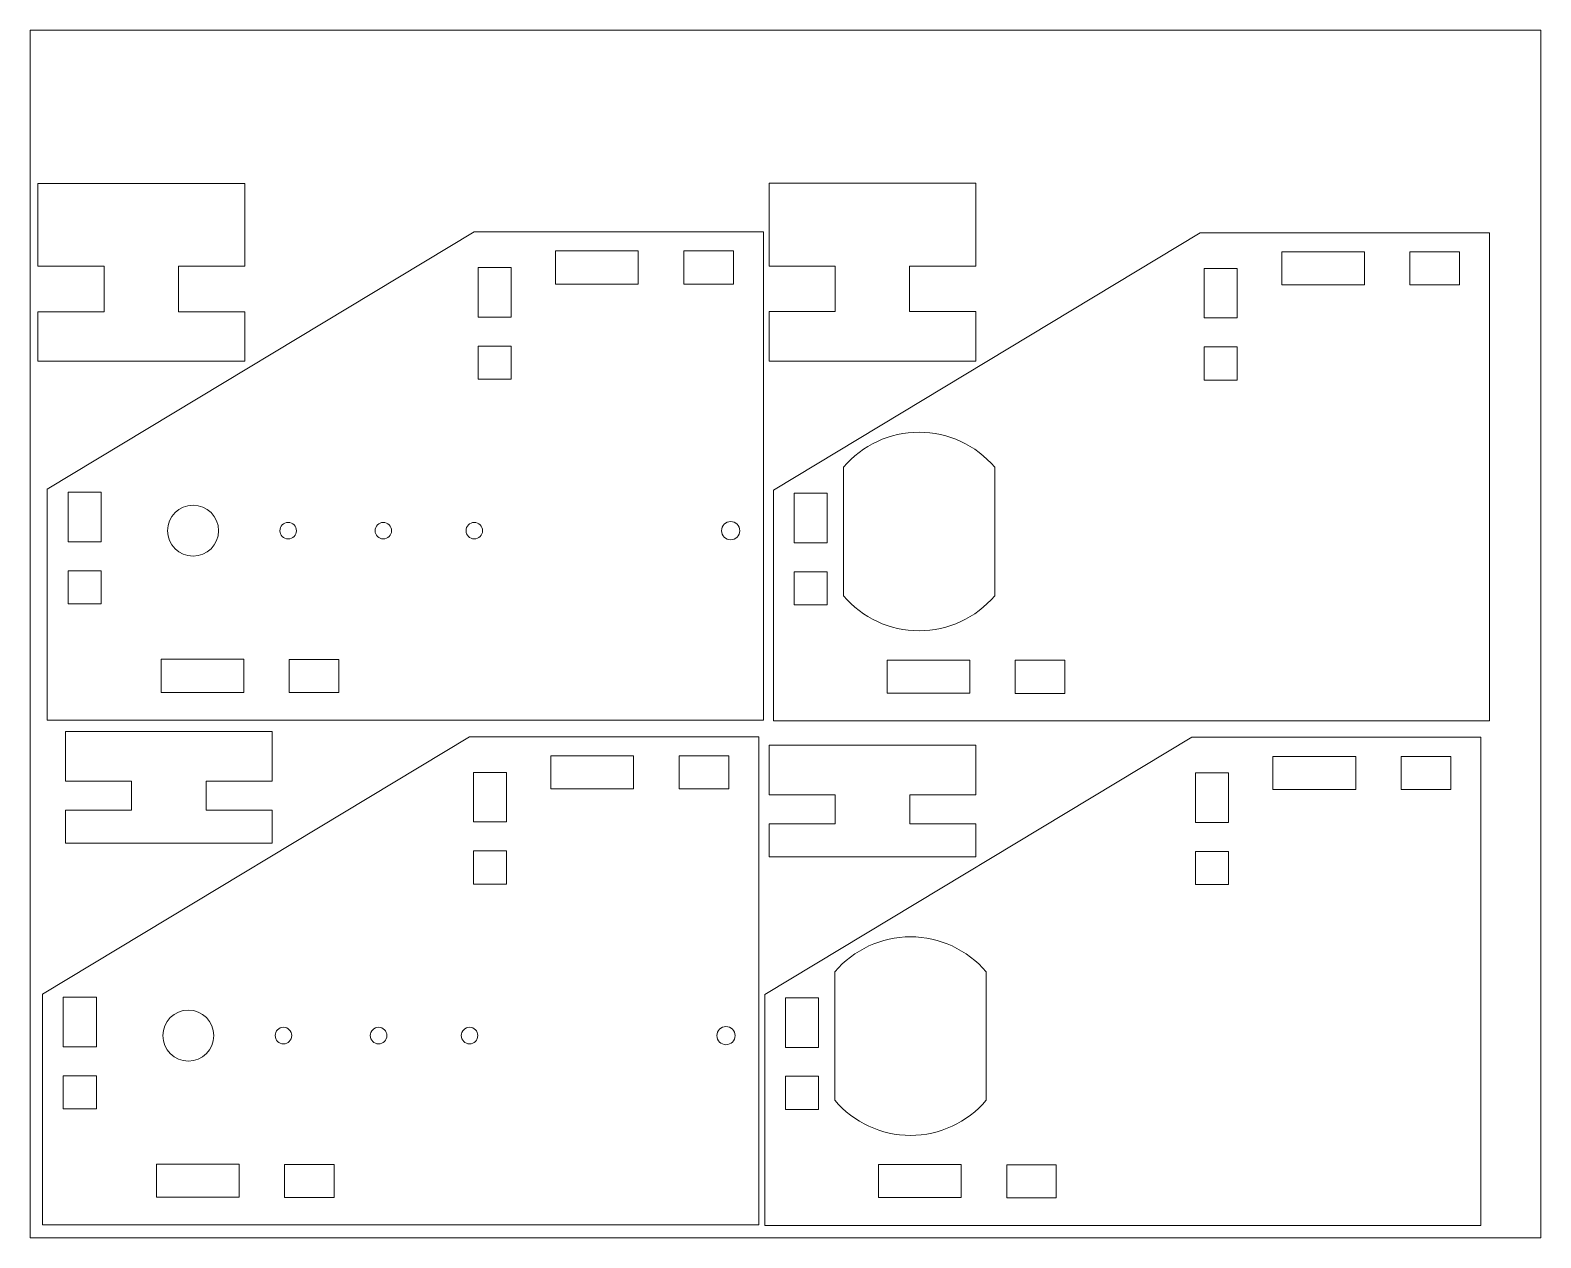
# Model space of a CAD drawing. Header units: millimetres. Extents: x 24 to 206, y 69 to 215.
import ezdxf

# ---------------------------------------------------------------- set-up
doc = ezdxf.new("R2010")
doc.units = ezdxf.units.MM

msp = doc.modelspace()

# ---------------------------------------------------------------- linework, layer by layer
at = {"color": 7, "linetype": 'Continuous', "lineweight": 0}
for p, q in [((206.2, 214.64), (23.56, 214.64)), ((23.56, 68.68), (23.56, 214.64)), ((206.2, 68.68), (206.2, 214.64)), ((206.2, 68.68), (23.56, 68.68))]:
    msp.add_line(p, q, dxfattribs=at)
at = {"color": 7, "linetype": 'Continuous', "lineweight": 15}
for p, q in [((49.49, 196.12), (24.49, 196.12)), ((24.49, 196.12), (24.49, 186.12)), ((49.49, 186.12), (49.49, 196.12)), ((137.89, 196.14), (112.89, 196.14)), ((112.89, 196.14), (112.89, 186.14)), ((137.89, 186.14), (137.89, 196.14)), ((77.25, 190.26), (25.63, 159.16)), ((112.22, 190.26), (77.25, 190.26)), ((112.22, 131.26), (112.22, 190.26)), ((165.03, 190.16), (113.41, 159.06)), ((200, 190.16), (165.03, 190.16)), ((200, 131.16), (200, 190.16)), ((97.08, 187.96), (87.08, 187.96)), ((87.08, 187.96), (87.08, 183.96)), ((97.08, 183.96), (97.08, 187.96)), ((108.58, 187.96), (102.58, 187.96)), ((102.58, 187.96), (102.58, 183.96)), ((108.58, 183.96), (108.58, 187.96)), ((184.87, 187.86), (174.87, 187.86)), ((174.87, 187.86), (174.87, 183.86)), ((184.87, 183.86), (184.87, 187.86)), ((196.37, 187.86), (190.37, 187.86)), ((190.37, 187.86), (190.37, 183.86)), ((196.37, 183.86), (196.37, 187.86)), ((24.49, 186.12), (32.49, 186.12)), ((32.49, 186.12), (32.49, 180.62)), ((41.49, 186.12), (49.49, 186.12)), ((41.49, 180.62), (41.49, 186.12)), ((81.72, 185.97), (77.72, 185.97)), ((77.72, 185.97), (77.72, 179.97)), ((81.72, 179.97), (81.72, 185.97)), ((112.89, 186.14), (120.89, 186.14)), ((120.89, 186.14), (120.89, 180.64)), ((129.89, 186.14), (137.89, 186.14)), ((129.89, 180.64), (129.89, 186.14)), ((169.5, 185.86), (165.5, 185.86)), ((165.5, 185.86), (165.5, 179.86)), ((169.5, 179.86), (169.5, 185.86)), ((87.08, 183.96), (97.08, 183.96)), ((102.58, 183.96), (108.58, 183.96)), ((174.87, 183.86), (184.87, 183.86)), ((190.37, 183.86), (196.37, 183.86)), ((24.49, 180.62), (24.49, 174.62)), ((32.49, 180.62), (24.49, 180.62)), ((49.49, 180.62), (41.49, 180.62)), ((49.49, 174.62), (49.49, 180.62)), ((77.72, 179.97), (81.72, 179.97)), ((112.89, 180.64), (112.89, 174.64)), ((120.89, 180.64), (112.89, 180.64)), ((137.89, 180.64), (129.89, 180.64)), ((137.89, 174.64), (137.89, 180.64)), ((165.5, 179.86), (169.5, 179.86)), ((81.72, 176.47), (77.72, 176.47)), ((77.72, 176.47), (77.72, 172.47)), ((81.72, 172.47), (81.72, 176.47)), ((169.5, 176.36), (165.5, 176.36)), ((165.5, 176.36), (165.5, 172.36)), ((169.5, 172.36), (169.5, 176.36)), ((24.49, 174.62), (49.49, 174.62)), ((112.89, 174.64), (137.89, 174.64)), ((77.72, 172.47), (81.72, 172.47)), ((165.5, 172.36), (169.5, 172.36)), ((121.88, 161.81), (121.88, 146.28)), ((140.18, 146.28), (140.18, 161.81)), ((25.63, 159.16), (25.63, 131.26)), ((113.41, 159.06), (113.41, 131.16)), ((32.13, 158.79), (28.13, 158.79)), ((28.13, 158.79), (28.13, 152.79)), ((32.13, 152.79), (32.13, 158.79)), ((119.91, 158.68), (115.91, 158.68)), ((115.91, 158.68), (115.91, 152.68)), ((119.91, 152.68), (119.91, 158.68)), ((28.13, 152.79), (32.13, 152.79)), ((115.91, 152.68), (119.91, 152.68)), ((32.13, 149.29), (28.13, 149.29)), ((28.13, 149.29), (28.13, 145.29)), ((32.13, 145.29), (32.13, 149.29)), ((119.91, 149.18), (115.91, 149.18)), ((115.91, 149.18), (115.91, 145.18)), ((119.91, 145.18), (119.91, 149.18)), ((28.13, 145.29), (32.13, 145.29)), ((115.91, 145.18), (119.91, 145.18)), ((49.38, 138.61), (39.38, 138.61)), ((39.38, 138.61), (39.38, 134.61)), ((49.38, 134.61), (49.38, 138.61)), ((60.88, 138.58), (54.88, 138.58)), ((54.88, 138.58), (54.88, 134.58)), ((60.88, 134.58), (60.88, 138.58)), ((137.16, 138.51), (127.16, 138.51)), ((127.16, 138.51), (127.16, 134.51)), ((137.16, 134.51), (137.16, 138.51)), ((148.66, 138.48), (142.66, 138.48)), ((142.66, 138.48), (142.66, 134.48)), ((148.66, 134.48), (148.66, 138.48)), ((39.38, 134.61), (49.38, 134.61)), ((54.88, 134.58), (60.88, 134.58)), ((127.16, 134.51), (137.16, 134.51)), ((142.66, 134.48), (148.66, 134.48)), ((25.63, 131.26), (112.22, 131.26)), ((52.82, 129.87), (27.82, 129.87)), ((27.82, 129.87), (27.82, 123.87)), ((52.82, 123.87), (52.82, 129.87)), ((113.41, 131.16), (200, 131.16)), ((76.68, 129.23), (25.06, 98.13)), ((111.64, 129.23), (76.68, 129.23)), ((111.64, 70.23), (111.64, 129.23)), ((163.99, 129.18), (112.37, 98.08)), ((137.9, 128.23), (112.9, 128.23)), ((112.9, 128.23), (112.9, 122.23)), ((137.9, 122.23), (137.9, 128.23)), ((198.96, 129.18), (163.99, 129.18)), ((198.96, 70.17), (198.96, 129.18)), ((96.51, 126.93), (86.51, 126.93)), ((86.51, 126.93), (86.51, 122.93)), ((96.51, 122.93), (96.51, 126.93)), ((108.01, 126.93), (102.01, 126.93)), ((102.01, 126.93), (102.01, 122.93)), ((108.01, 122.93), (108.01, 126.93)), ((183.82, 126.87), (173.82, 126.87)), ((173.82, 126.87), (173.82, 122.87)), ((183.82, 122.87), (183.82, 126.87)), ((195.32, 126.87), (189.32, 126.87)), ((189.32, 126.87), (189.32, 122.87)), ((195.32, 122.87), (195.32, 126.87)), ((81.15, 124.94), (77.15, 124.94)), ((77.15, 124.94), (77.15, 118.94)), ((81.15, 118.94), (81.15, 124.94)), ((168.46, 124.88), (164.46, 124.88)), ((164.46, 124.88), (164.46, 118.88)), ((168.46, 118.88), (168.46, 124.88)), ((27.82, 123.87), (35.82, 123.87)), ((35.82, 123.87), (35.82, 120.37)), ((44.82, 123.87), (52.82, 123.87)), ((44.82, 120.37), (44.82, 123.87)), ((86.51, 122.93), (96.51, 122.93)), ((102.01, 122.93), (108.01, 122.93)), ((173.82, 122.87), (183.82, 122.87)), ((189.32, 122.87), (195.32, 122.87)), ((112.9, 122.23), (120.9, 122.23)), ((120.9, 122.23), (120.9, 118.73)), ((129.9, 122.23), (137.9, 122.23)), ((129.9, 118.73), (129.9, 122.23)), ((27.82, 120.37), (27.82, 116.37)), ((35.82, 120.37), (27.82, 120.37)), ((52.82, 120.37), (44.82, 120.37)), ((52.82, 116.37), (52.82, 120.37)), ((77.15, 118.94), (81.15, 118.94)), ((112.9, 118.73), (112.9, 114.73)), ((120.9, 118.73), (112.9, 118.73)), ((137.9, 118.73), (129.9, 118.73)), ((137.9, 114.73), (137.9, 118.73)), ((164.46, 118.88), (168.46, 118.88)), ((27.82, 116.37), (52.82, 116.37)), ((81.15, 115.44), (77.15, 115.44)), ((77.15, 115.44), (77.15, 111.44)), ((81.15, 111.44), (81.15, 115.44)), ((168.46, 115.38), (164.46, 115.38)), ((164.46, 115.38), (164.46, 111.38)), ((168.46, 111.38), (168.46, 115.38)), ((112.9, 114.73), (137.9, 114.73)), ((77.15, 111.44), (81.15, 111.44)), ((164.46, 111.38), (168.46, 111.38)), ((120.84, 100.83), (120.84, 85.3)), ((139.14, 85.3), (139.14, 100.83)), ((25.06, 98.13), (25.06, 70.23)), ((31.56, 97.76), (27.56, 97.76)), ((27.56, 97.76), (27.56, 91.76)), ((31.56, 91.76), (31.56, 97.76)), ((112.37, 98.08), (112.37, 70.17)), ((118.87, 97.7), (114.87, 97.7)), ((114.87, 97.7), (114.87, 91.7)), ((118.87, 91.7), (118.87, 97.7)), ((27.56, 91.76), (31.56, 91.76)), ((114.87, 91.7), (118.87, 91.7)), ((31.56, 88.26), (27.56, 88.26)), ((27.56, 88.26), (27.56, 84.26)), ((31.56, 84.26), (31.56, 88.26)), ((118.87, 88.2), (114.87, 88.2)), ((114.87, 88.2), (114.87, 84.2)), ((118.87, 84.2), (118.87, 88.2)), ((27.56, 84.26), (31.56, 84.26)), ((114.87, 84.2), (118.87, 84.2)), ((48.81, 77.58), (38.81, 77.58)), ((38.81, 77.58), (38.81, 73.58)), ((48.81, 73.58), (48.81, 77.58)), ((60.31, 77.55), (54.31, 77.55)), ((54.31, 77.55), (54.31, 73.55)), ((60.31, 73.55), (60.31, 77.55)), ((136.12, 77.53), (126.12, 77.53)), ((126.12, 77.53), (126.12, 73.53)), ((136.12, 73.53), (136.12, 77.53)), ((147.62, 77.5), (141.62, 77.5)), ((141.62, 77.5), (141.62, 73.5)), ((147.62, 73.5), (147.62, 77.5)), ((38.81, 73.58), (48.81, 73.58)), ((54.31, 73.55), (60.31, 73.55)), ((126.12, 73.53), (136.12, 73.53)), ((141.62, 73.5), (147.62, 73.5)), ((25.06, 70.23), (111.64, 70.23)), ((112.37, 70.17), (198.96, 70.17))]:
    msp.add_line(p, q, dxfattribs=at)
for centre, radius in [((43.25, 154.15), 3.08), ((108.25, 154.15), 1.1), ((54.75, 154.15), 1), ((66.25, 154.15), 1), ((77.25, 154.15), 1), ((42.68, 93.12), 3.08), ((54.18, 93.12), 1), ((65.68, 93.12), 1), ((76.68, 93.12), 1), ((107.68, 93.12), 1.1)]:
    msp.add_circle(centre, radius, dxfattribs=at)
for centre, start, end in [((131.03, 154.05), 40.3149, 139.6851), ((131.03, 154.05), 220.3149, 319.6851), ((129.99, 93.06), 40.3149, 139.6851), ((129.99, 93.06), 220.3149, 319.6851)]:
    msp.add_arc(centre, 12, start, end, dxfattribs=at)

doc.saveas('drawing.dxf')
